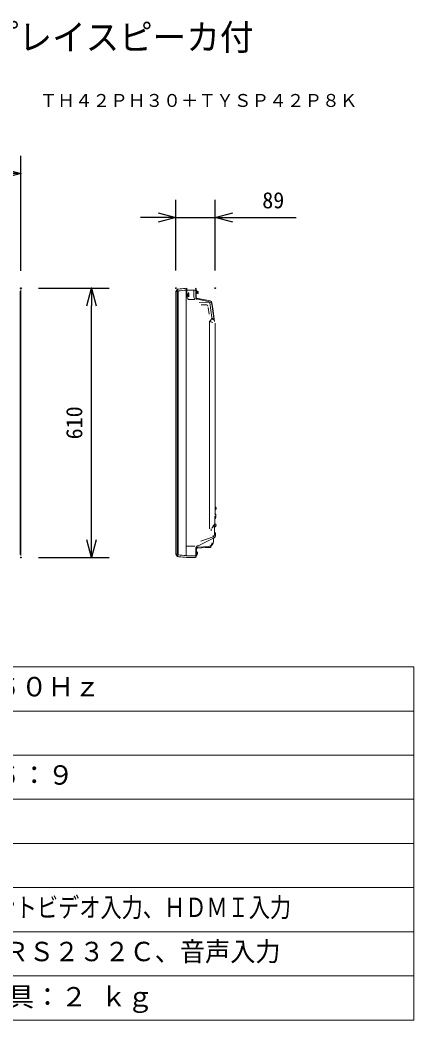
# Model space of a CAD drawing. Units: millimetres, scale not verified. Extents: x -63 to 62, y -56 to 57.
# Drawn here: x 17.9 to 62.5, y -56.5 to 56.8 of the extents above; entities that cross this region are included whole.
import ezdxf
from ezdxf.enums import TextEntityAlignment as Align

# ---------------------------------------------------------------- set-up
doc = ezdxf.new("R2010")
doc.units = ezdxf.units.MM
doc.header["$LTSCALE"] = 0.125
doc.header["$PDMODE"] = 32
doc.header["$PDSIZE"] = 0.0625
for name, color, linetype in [('0-0_0', 7, 'Continuous'), ('0-2_MOJI1', 7, 'Continuous'), ('0-3_TOUROKU', 7, 'Continuous'), ('0-4_DEFPOINTS', 7, 'Continuous'), ('0-6_SUNPO', 7, 'Continuous')]:
    doc.layers.add(name, color=color, linetype=linetype)
doc.layers.add('0-1_WAKU', color=1, linetype='Continuous', lineweight=18)
doc.layers.add('0-5_GAIKEI', color=1, linetype='Continuous', lineweight=18)
doc.styles.add('ＭＳ ゴシック', font='')
doc.styles.get('ＭＳ ゴシック').set_extended_font_data('MS Gothic')

# ---------------------------------------------------------------- blocks, each defined once
blk = doc.blocks.new('_OPEN30')
at = {"layer": '0-0_0'}
blk.add_line((0, 0), (-1, 0), dxfattribs=at)
blk.add_lwpolyline([(-1, 0.26795), (0, 0), (-1, -0.26795)], dxfattribs=at)
blk = doc.blocks.new('D8')
at = {"layer": '0-4_DEFPOINTS'}
for p in [(41.9816, 41.9264), (37.5316, 33.9329), (41.9816, 33.9329)]:
    blk.add_point(p, dxfattribs=at)
at = {"layer": '0-6_SUNPO'}
for p, q in [((37.5316, 35.9329), (37.5316, 43.9264)), ((41.9816, 35.9329), (41.9816, 43.9264)), ((35.5316, 41.9264), (33.5316, 41.9264)), ((37.5316, 41.9264), (41.9816, 41.9264)), ((43.9816, 41.9264), (51.1483, 41.9264))]:
    blk.add_line(p, q, dxfattribs=at)
at = {"layer": '0-6_SUNPO', "xscale": 2, "yscale": 2}
blk.add_blockref('_OPEN30', (37.5316, 41.9264), dxfattribs=at)
at = {"layer": '0-6_SUNPO', "xscale": 2, "yscale": 2, "rotation": 180}
blk.add_blockref('_OPEN30', (41.9816, 41.9264), dxfattribs=at)
at = {"layer": '0-6_SUNPO', "style": 'ＭＳ ゴシック'}
blk.add_text('89', height=1.833, dxfattribs=at).set_placement((47.3149, 42.4264), align=Align.BOTTOM_LEFT)
blk = doc.blocks.new('D7')
at = {"layer": '0-4_DEFPOINTS'}
for p in [(19.9784, 33.9267), (27.9784, 33.9267), (19.9784, 3.4267)]:
    blk.add_point(p, dxfattribs=at)
at = {"layer": '0-6_SUNPO'}
for p, q in [((21.9784, 33.9267), (29.9784, 33.9267)), ((27.9784, 5.4267), (27.9784, 31.9267)), ((21.9784, 3.4267), (29.9784, 3.4267))]:
    blk.add_line(p, q, dxfattribs=at)
at = {"layer": '0-6_SUNPO', "xscale": 2, "yscale": 2}
for p, rotation in [((27.9784, 33.9267), 90), ((27.9784, 3.4267), 270)]:
    blk.add_blockref('_OPEN30', p, dxfattribs=dict(at, rotation=rotation))
at = {"layer": '0-6_SUNPO', "style": 'ＭＳ ゴシック'}
blk.add_text('610', height=1.833, rotation=90, dxfattribs=at).set_placement((27.4784, 16.8017), align=Align.BOTTOM_LEFT)
blk = doc.blocks.new('D6')
at = {"layer": '0-4_DEFPOINTS'}
for p in [(19.9601, 46.9264), (-41.5303, 33.9154), (19.9601, 33.9027)]:
    blk.add_point(p, dxfattribs=at)
at = {"layer": '0-6_SUNPO'}
for p, q in [((-41.5303, 35.9154), (-41.5303, 48.9264)), ((19.9601, 35.9027), (19.9601, 48.9264)), ((-39.5303, 46.9264), (17.9601, 46.9264))]:
    blk.add_line(p, q, dxfattribs=at)
at = {"layer": '0-6_SUNPO', "xscale": 2, "yscale": 2, "rotation": 180}
blk.add_blockref('_OPEN30', (-41.5303, 46.9264), dxfattribs=at)
at = {"layer": '0-6_SUNPO', "xscale": 2, "yscale": 2}
blk.add_blockref('_OPEN30', (19.9601, 46.9264), dxfattribs=at)
at = {"layer": '0-6_SUNPO', "style": 'ＭＳ ゴシック'}
blk.add_text('1230', height=1.833, dxfattribs=at).set_placement((-13.2851, 47.4264), align=Align.BOTTOM_LEFT)

msp = doc.modelspace()

# ---------------------------------------------------------------- linework, layer by layer
at = {"layer": '0-1_WAKU', "color": 4}
for p, q in [((-62.5069, -16.4927), (62.4931, -16.4927)), ((62.4931, -16.4927), (62.4931, -56.4927)), ((62.4931, -56.4927), (-62.5069, -56.4927))]:
    msp.add_line(p, q, dxfattribs=at)
at = {"layer": '0-1_WAKU'}
for p, q in [((-62.5069, -21.4927), (62.4931, -21.4927)), ((-62.5069, -26.4927), (62.4931, -26.4927)), ((-62.5069, -31.4927), (62.4931, -31.4927)), ((-62.5069, -36.4927), (62.4931, -36.4927)), ((-62.5069, -41.4927), (62.4931, -41.4927)), ((-62.5069, -46.4927), (62.4931, -46.4927)), ((-62.5069, -51.4927), (62.4931, -51.4927))]:
    msp.add_line(p, q, dxfattribs=at)
at = {"layer": '0-5_GAIKEI'}
for p, q in [((17.8719, 26.0824), (17.8719, -3.7413)), ((35.5808, 26.03), (35.7287, 26.2656)), ((35.7274, 26.0647), (35.7275, 26.0647)), ((35.7275, 26.0647), (35.7275, -3.759)), ((35.7871, -3.759), (35.7871, 26.0646)), ((36.6897, 26.3931), (36.6897, -3.8876)), ((36.7467, 26.1991), (37.5687, 26.1991)), ((36.7642, 25.4291), (36.7642, 26.3972)), ((37.5687, 26.1991), (37.7732, 26.1991)), ((37.5687, 25.4244), (37.5687, 26.1991)), ((37.7879, 26.1968), (37.7732, 26.1981)), ((37.8107, 26.1968), (37.7879, 26.1968)), ((37.8107, 26.3712), (37.8107, 26.1968)), ((37.8107, 26.1968), (37.8107, 25.2358)), ((37.8421, 26.1503), (37.8107, 26.1503)), ((35.5732, 25.8301), (35.5732, 26.0034)), ((35.5732, 25.8301), (35.5732, -3.5244)), ((36.8997, 25.4511), (36.8053, 25.4545)), ((38.0077, 25.8068), (37.8107, 25.7791)), ((37.8107, 25.8003), (37.8421, 25.8003)), ((38.0247, 25.2631), (37.8712, 25.2957)), ((37.9507, 25.9128), (37.9188, 25.9128)), ((37.9509, 25.9157), (37.9192, 25.9154)), ((37.9565, 25.9795), (37.9507, 25.9128)), ((38.0679, 25.2539), (38.0242, 25.2632)), ((38.0507, 25.9787), (38.0507, 25.8563)), ((39.4195, 24.9666), (38.0679, 25.2539)), ((39.4195, 24.9666), (39.4232, 24.9656)), ((39.4239, 24.9657), (39.4231, 24.9656)), ((38.1597, 24.7914), (39.3644, 24.7493)), ((39.0197, 24.5116), (38.3751, 24.5341)), ((39.2936, 23.4524), (39.1848, 24.2438)), ((39.3644, 24.7493), (39.5939, 23.08)), ((39.8578, 22.7506), (39.605, 24.5884)), ((39.3434, 22.6446), (39.3434, -0.8614)), ((39.9657, 20.23), (39.9657, 20.699)), ((39.9657, 19.8086), (39.9657, 20.2679)), ((39.9657, 19.7655), (39.9657, 19.8086)), ((39.9657, 18.4937), (39.9657, 17.6848)), ((39.9632, 11.4293), (39.9632, 11.4334)), ((39.9632, 11.4288), (39.9632, 11.4293)), ((39.9632, 10.8764), (39.9632, 10.8769)), ((39.9632, 10.8761), (39.9632, 10.8764)), ((39.9632, 6.0538), (39.9632, 5.5019)), ((39.9657, 4.1004), (39.9657, 4.1109)), ((39.9657, 3.8319), (39.9657, 4.1004)), ((39.9657, 3.8319), (39.9657, 4.1004)), ((39.9657, 2.397), (39.9657, 3.4938)), ((39.9657, 2.397), (39.9657, 3.4938)), ((39.9633, 2.2735), (39.9632, 2.2734)), ((39.9657, 2.3924), (39.9657, 2.397)), ((39.9657, 2.2351), (39.9657, 2.3924)), ((39.9657, 2.2351), (39.9657, 2.3924)), ((39.9732, 1.5978), (39.9632, 1.5978)), ((39.9632, 1.3278), (39.9732, 1.3278)), ((39.9657, 2.2268), (39.9657, 2.2611)), ((40.0156, 1.5966), (39.9732, 1.6003)), ((39.9732, 1.3253), (40.0156, 1.329)), ((40.0407, 0.4673), (40.0407, 0.7628)), ((39.5171, -0.8654), (39.5171, -1.0899)), ((39.7044, -0.5607), (39.6966, -0.5676)), ((39.7006, -0.5609), (39.7044, -0.5607)), ((39.7052, -0.56), (39.7044, -0.5607)), ((39.7048, -0.5604), (39.7055, -0.5597)), ((39.9132, -1.4259), (39.9132, -0.3301)), ((39.9132, -1.2372), (39.9132, -1.0872)), ((39.9152, -0.3251), (39.9169, -0.3205)), ((39.9169, -0.3205), (39.9175, -0.3189)), ((39.9169, -0.3205), (39.9174, -0.3191)), ((40.0156, -0.3034), (39.9382, -0.2966)), ((39.9382, -0.5722), (39.9732, -0.5722)), ((39.9501, -0.0527), (39.9492, -0.0527)), ((39.9732, -0.5747), (40.0156, -0.571)), ((38.0535, -2.7608), (39.8625, -1.8563)), ((38.3527, -2.2551), (39.7487, -1.747)), ((39.8007, -2.2725), (39.8007, -1.8872)), ((39.9132, -1.2372), (39.9132, -1.2872)), ((39.9132, -1.5121), (39.9132, -1.4259)), ((40.0007, -1.6327), (40.0007, -1.3372)), ((37.8107, -2.9359), (37.8107, -3.8712)), ((37.9101, -2.9173), (37.9854, -2.9133)), ((37.981, -3.0248), (38.9851, -2.9722)), ((37.981, -3.0248), (38.8584, -2.9788)), ((37.9854, -2.9133), (38.0151, -2.9118)), ((38.0151, -2.9118), (39.2558, -2.8467)), ((38.8584, -2.9788), (39.4486, -2.9479)), ((39.4959, -2.8988), (39.498, -2.7789)), ((17.9542, -3.8699), (17.9543, -3.8699)), ((35.5732, -3.6978), (35.5732, -3.5244)), ((35.5808, -3.7244), (35.7287, -3.96)), ((35.7274, -3.759), (35.7275, -3.759)), ((36.7642, -3.8934), (36.6895, -3.8934)), ((37.5687, -3.8934), (36.7642, -3.8934)), ((37.7732, -3.8934), (37.5687, -3.8934)), ((37.7879, -4.0704), (37.7644, -4.0725)), ((37.8421, -3.4372), (37.8107, -3.4372)), ((37.8107, -3.7872), (37.8421, -3.7872)), ((37.8107, -3.8712), (37.8107, -4.0455)), ((37.8821, -3.4372), (37.8504, -3.4372)), ((37.8821, -3.4509), (37.8821, -3.4372)), ((37.9044, -3.8157), (37.9044, -3.7407))]:
    msp.add_line(p, q, dxfattribs=at)
at = {"layer": '0-5_GAIKEI', "color": 7}
for p, q in [((17.9542, 26.2109), (17.9543, 26.2109)), ((17.9542, 26.2109), (17.9542, -3.8699)), ((35.5344, 26.0506), (35.6898, 26.2774)), ((35.7477, 26.31), (36.013, 26.3239)), ((37.7107, 26.4028), (37.7879, 26.3961)), ((37.7879, 25.3008), (37.7879, 26.1968)), ((35.5257, 26.0224), (35.5257, 25.8529)), ((35.5257, -3.6967), (35.5257, 25.8529)), ((39.9632, 22.3021), (39.9632, 22.3653)), ((39.9632, 17.1288), (39.9632, 22.3021)), ((39.9632, 17.1288), (39.9632, 11.4305)), ((39.9657, 17.6848), (39.9657, 17.5602)), ((39.9657, 17.517), (39.9657, 17.5602)), ((39.9632, 11.4305), (39.9632, 10.8769)), ((39.9632, 6.4921), (39.9632, 10.8761)), ((39.9633, 10.8761), (39.9633, 6.4991)), ((39.9632, 6.4028), (39.9632, 6.4921)), ((39.9632, 6.0538), (39.9632, 6.4921)), ((39.9633, 6.4991), (39.9633, 2.2735)), ((39.9632, 1.4288), (39.9632, 5.5019)), ((39.9632, 1.4288), (39.9632, 0.8769)), ((39.9263, 0.8718), (39.9261, 0.8718)), ((39.9552, -0.1056), (39.9552, 0.597)), ((39.9632, 0.6978), (39.9632, 0.8769)), ((37.7732, -3.8934), (37.7732, -3.1018)), ((35.6898, -3.9518), (35.5344, -3.7249)), ((35.7287, -3.96), (35.7287, -3.96)), ((35.7477, -3.9843), (35.7504, -3.9829)), ((36.7266, -4.0913), (35.7868, -3.995)), ((35.8622, -4.0027), (35.7868, -3.995)), ((36.7257, -4.0912), (36.7266, -4.0913)), ((36.7266, -4.0913), (36.7268, -4.0914)), ((36.7277, -4.0914), (36.7267, -4.0913)), ((36.7277, -4.0914), (36.732, -4.0914)), ((37.7732, -3.8934), (37.7732, -4.0403)), ((37.7732, -4.0403), (37.7732, -4.0406))]:
    msp.add_line(p, q, dxfattribs=at)
at = {"layer": '0-5_GAIKEI'}
for points in [[(39.3318, 24.8828), (37.8282, 25.205), (37.8275, 25.2016)], [(37.9565, 25.9795), (37.9609, 26.0294), (38.0016, 26.0287)], [(39.9131, 22.636), (39.7055, 24.1136), (39.6151, 24.7569)], [(39.9657, 4.1109), (39.9657, 4.7408), (39.9657, 4.7409)], [(39.9132, -0.6872), (39.9382, -0.6872), (39.9382, -0.2491)], [(39.9506, -1.2872), (39.9493, -1.2872), (39.9132, -1.2872)], [(37.8107, -3.8622), (37.8421, -3.8622), (37.8421, -3.7872)]]:
    msp.add_lwpolyline(points, dxfattribs=at)
at = {"layer": '0-5_GAIKEI', "color": 7}
msp.add_lwpolyline([(39.9906, 0.8128), (39.9893, 0.8128), (39.9632, 0.8128)], dxfattribs=at)
for centre, radius, start, end in [((35.7516, 26.2351), 0.075, 93, 145.59988), ((-795.8331, 8149.0118), 8165.1716, 275.84729, 275.85232), ((35.5757, 26.0224), 0.05, 145.59988, 180), ((-49.8335, -52.4088), 117.0292, 40.02246, 40.15733), ((39.2045, 22.3653), 0.7587, 359.99925, 6.90319), ((-44.9763, 70.6299), 110.6829, 319.83686, 319.97854), ((39.2095, -0.0612), 0.7534, 319.80705, 339.49568), ((39.3322, -0.1055), 0.623, 339.96843, 359.99011), ((35.5757, -3.6967), 0.05, 180, 214.40012), ((35.7516, -3.9094), 0.075, 214.40012, 267), ((35.7922, -3.9201), 0.075, 212.11245, 261.02182), ((35.7954, -3.8975), 0.0978, 261.27059, 263.74636), ((-801.1012, -8178.119), 8216.8537, 84.14769, 84.15359), ((38.9928, 647.6272), 651.7228, 269.80128, 269.87053), ((40.2126, 1180.7304), 1184.8274, 269.86967, 269.87948)]:
    msp.add_arc(centre, radius, start, end, dxfattribs=at)
at = {"layer": '0-5_GAIKEI'}
for centre, radius, start, end in [((35.7922, 26.2258), 0.075, 98.93951, 147.88756), ((35.7946, 26.2094), 0.0916, 96.37847, 98.78996), ((-368.3299, 3973.0241), 3967.5578, 275.84606, 275.85995), ((37.7857, 26.3712), 0.025, 0, 85), ((37.8421, 26.0853), 0.065, 16.60155, 90), ((37.4732, 25.9753), 0.45, 0, 16.60155), ((36.6676, 97.7158), 72.5984, 270.2235, 270.79793), ((37.9232, 25.5403), 0.25, 243.25632, 258), ((37.8177, 25.1561), 0.05, 77.90524, 81.20676), ((37.8421, 25.8653), 0.065, 270, 343.39845), ((37.4732, 25.9753), 0.45, 343.39845, 0), ((38.0007, 25.9787), 0.05, 0, 89), ((38.0007, 25.8563), 0.05, 278, 0), ((39.3675, 24.7221), 0.25, 8, 76.97099), ((39.2585, 24.5408), 0.3498, 7.8264, 77.9093), ((39.3675, 24.7221), 0.25, 8, 9.61823), ((58.5199, 45.4457), 29.3936, 229.82444, 230.18937), ((39.2136, 22.3704), 0.7481, 34.78968, 40), ((69.0993, 110.6403), 92.8906, 251.317, 251.54939), ((39.2277, 22.3021), 0.7355, 0.0007, 5.22465), ((39.2132, 6.4921), 0.75, 2.45284, 5.88394), ((39.8157, 2.2268), 0.15, 349.52469, 0), ((39.8157, 2.2268), 0.15, 349.52471, 0), ((40.0112, 1.5468), 0.05, 16.25703, 85), ((40.0112, 1.3788), 0.05, 275, 343.74297), ((39.7232, 1.4628), 0.35, 0, 16.25703), ((39.7232, 1.4628), 0.35, 343.74297, 0), ((39.7907, 0.4673), 0.25, 311.13699, 0), ((-50.1646, 74.993), 117.4619, 319.84294, 319.97731), ((42.0576, -3.2206), 3.5514, 131.49169, 131.68397), ((39.1617, 0.0544), 0.8203, 311.49624, 316.86723), ((39.2118, 0.0072), 0.7515, 316.88623, 332.41854), ((40.0112, -0.3532), 0.05, 16.25703, 85), ((40.0112, -0.5212), 0.05, 275, 343.74297), ((39.7232, -0.4372), 0.35, 0, 16.25703), ((39.7232, -0.4372), 0.35, 343.74297, 0), ((39.6632, -1.5121), 0.25, 290, 0), ((39.7507, -1.6327), 0.25, 296.56505, 0), ((36.6676, -75.4101), 72.5984, 89.20207, 89.98257), ((37.9941, -3.2745), 0.25, 93, 137.18678), ((37.7712, -3.2032), 0.05, 16.25703, 37.82319), ((37.8112, -3.2382), 0.05, 16.25703, 80.92143), ((37.5232, -3.3222), 0.35, 0, 16.25703), ((37.5232, -3.3222), 0.35, 343.74297, 0), ((37.9232, -3.1669), 0.25, 93, 101.63208), ((37.9417, -2.5372), 0.25, 262.46713, 296.56505), ((39.2257, -2.2725), 0.575, 273, 0), ((39.446, -2.898), 0.05, 273, 359), ((39.2275, -2.2754), 0.5716, 298.27725, 304.9271), ((-368.3299, -3950.7185), 3967.5578, 84.14088, 84.15394), ((37.7857, -4.0455), 0.025, 275, 0), ((37.7712, -3.7712), 0.05, 322.17681, 341.31776), ((37.8421, -3.5022), 0.065, 16.60155, 90), ((37.8421, -3.7222), 0.065, 270, 343.39845), ((37.8421, -3.7972), 0.065, 270, 343.39845), ((37.8112, -3.4062), 0.05, 320.95555, 343.74297), ((37.8821, -3.5022), 0.065, 16.60155, 90), ((37.4732, -3.6122), 0.45, 0, 16.60155), ((37.4732, -3.6122), 0.45, 343.39845, 0), ((37.4732, -3.6872), 0.45, 343.39845, 0), ((37.8821, -3.7222), 0.065, 299.07135, 343.39845), ((37.4732, -3.6872), 0.45, 0, 4.78019), ((37.5132, -3.6122), 0.45, 0, 16.60155), ((37.5132, -3.6122), 0.45, 343.39845, 0)]:
    msp.add_arc(centre, radius, start, end, dxfattribs=at)
for centre, major_axis, ratio, start_param, end_param in [((35.7944, 26.226), (-0.0083, 0.0745), 0.993206, 6.2742545, 6.29124997), ((37.24, 25.4545), (-0.0162, -0.4497), 0.965884, 4.7471413, 5.5923463), ((36.9424, 25.6528), (0, 0.257), 0.267952, 3.79000071, 8.75642664), ((36.8756, 25.4511), (0.0237, 0.008), 0.768048, 5.86712851, 6.28235976), ((38.0034, 25.4244), (-0.0194, -0.4496), 0.965866, 4.75401531, 5.48375331), ((39.0144, 24.3618), (0.1113, -0.1005), 0.997662, 0.87233795, 2.26925471), ((39.2653, 22.6446), (-0.2907, -0.3435), 0.133392, 1.68321191, 3.11369281), ((39.2653, 22.7717), (-0.3439, -0.2903), 0.113014, 3.14176835, 3.15230757), ((39.4419, 22.5619), (-0.3446, -0.2894), 0.603999, 3.14130802, 3.15000507), ((39.2132, 6.4921), (0.75, 0), 0.966667, 6.28318531, 6.38731292), ((39.7157, 2.2735), (-0.2211, 0.1218), 0.924959, 3.54291532, 3.6787004), ((39.7157, 2.2735), (-0.25, 0.0141), 0.351557, 3.16147264, 3.30109898), ((39.8157, 2.2611), (0.15, 0), 0.75021, 6.09786625, 6.28318531), ((39.9906, 0.7628), (0.0501, 0), 0.99863, 6.28318531, 7.85398163), ((39.2653, -0.4661), (-0.3439, 0.2903), 0.113014, 3.13087774, 3.14150348), ((39.6717, -0.5229), (-0.0331, 0.0375), 0.474958, 3.12075024, 3.1425912), ((39.6632, -0.98), (-0.0848, 0.7672), 0.061645, 3.15661004, 3.73389513), ((39.9506, -1.3372), (0.0501, 0), 0.99863, 6.28318531, 7.85398163), ((39.2257, -2.2725), (0.0301, -0.5742), 0.716202, 6.28318531, 7.55722629)]:
    msp.add_ellipse(centre, major_axis=major_axis, ratio=ratio, start_param=start_param, end_param=end_param, dxfattribs=at)
at = {"layer": '0-5_GAIKEI', "color": 7}
for centre, major_axis, ratio, start_param, end_param in [((37.7857, 26.1955), (0.0022, 0.2006), 0.01079, 4.71915907, 6.2823592), ((38.2226, 25.4169), (-0.1107, -0.4362), 0.999904, 5.22188094, 5.31319576), ((38.2226, 25.4169), (-0.1107, -0.4362), 0.999904, 5.31319576, 5.66001501), ((38.2226, -3.1112), (-0.1107, 0.4362), 0.999904, 0.96991939, 1.32217652), ((38.2226, -3.1112), (-0.1107, 0.4362), 0.999904, 0.62314155, 0.96991939), ((35.7944, -3.9204), (-0.0083, -0.0745), 0.993206, 6.27557691, 6.29211611), ((36.7328, -4.0417), (0.0003, 0.05), 0.965925, 3.12226023, 3.14143855), ((37.7231, -4.0445), (-0.0003, -0.05), 0.999982, 6.23603449, 6.33492274), ((37.7231, -4.0445), (0.0003, 0.05), 0.999982, 3.19333009, 4.03627182), ((37.7231, -4.0445), (0.0003, 0.05), 0.999982, 4.03627182, 4.71761415)]:
    msp.add_ellipse(centre, major_axis=major_axis, ratio=ratio, start_param=start_param, end_param=end_param, dxfattribs=at)

# ---------------------------------------------------------------- block references
at = {"layer": '0-6_SUNPO'}
for name in ['D6', 'D8', 'D7']:
    msp.add_blockref(name, (-2.0059, -7.5138), dxfattribs=at)

# ---------------------------------------------------------------- texts
at = {"layer": '0-2_MOJI1', "style": 'ＭＳ ゴシック'}
for s, height, width, p in [('ハイビジョンプラズマディスプレイスピーカ付', 2.933, 0.95, (-35.5069, 52.5073)), ('ビデオ入力、ＲＧＢ／コンポーネントビデオ入力、ＨＤＭＩ入力', 2.199, 0.8, (-21.0069, -45.4927)), ('ＤＶＩ－Ｄ入力、ＰＣ入力、ＲＳ２３２Ｃ、音声入力', 2.199, 0.95, (-21.0069, -50.4927))]:
    msp.add_text(s, height=height, dxfattribs=dict(at, width=width)).set_placement(p, align=Align.BOTTOM_LEFT)
for s, p in [('ＡＣ１００Ｖ\u3000５０Ｈｚ／６０Ｈｚ', (-21.0069, -20.4927)), ('４２型（１０５７ｃｍ）１６：９', (-21.0069, -30.4927)), ('本体：約２４．０ ｋｇ、金具：２ ｋｇ', (-21.0069, -55.6185))]:
    msp.add_text(s, height=2.199, dxfattribs=at).set_placement(p, align=Align.BOTTOM_LEFT)
at = {"layer": '0-3_TOUROKU', "style": 'ＭＳ ゴシック'}
msp.add_text('ＴＨ４２ＰＨ３０＋ＴＹＳＰ４２Ｐ８Ｋ', height=1.466, dxfattribs=at).set_placement((20.093, 46.5073), align=Align.BOTTOM_LEFT)

doc.saveas('drawing.dxf')
